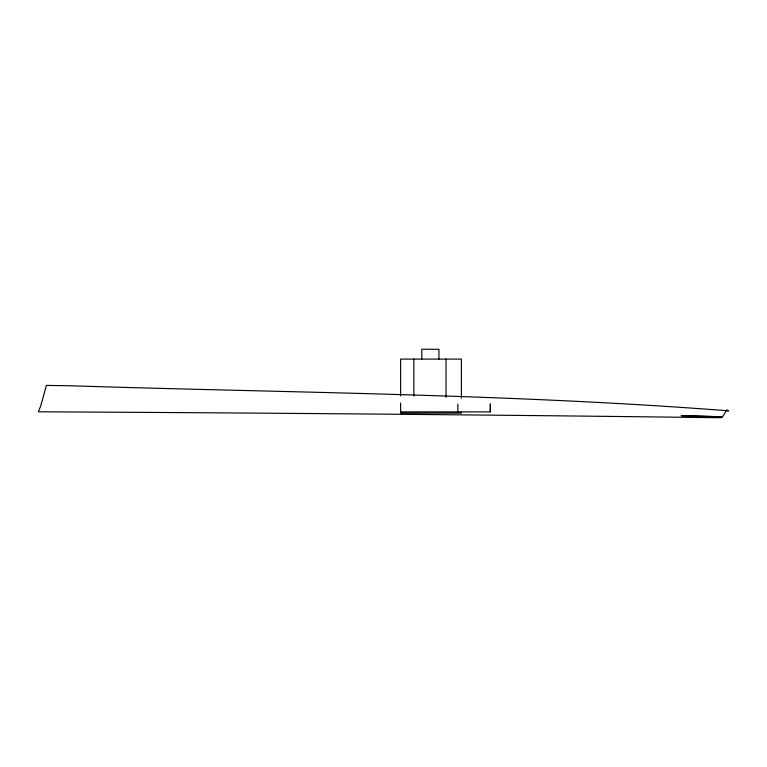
<?xml version="1.0" encoding="UTF-8"?>
<svg xmlns="http://www.w3.org/2000/svg" width="767" height="767" viewBox="0 0 767 767"><rect width="100%" height="100%" fill="white"/><g stroke="black" fill="none" stroke-linecap="round" stroke-linejoin="round"><path stroke-width="1.15" d="M722.514 416.788L726.991 409.741L727.682 410.834L728.65 410.834C509.154 393.835 288.756 392.8 68.809 385.724L46.404 385.427L40.641 406.098L38.35 411.793C265.775 412.943 493.191 414.842 720.596 417.747L722.514 416.788L681.106 415.695L721.824 416.788M400.633 411.889L490.42 411.889L490.42 404.094M490.247 404.094L490.247 411.889M461.398 398.131L461.398 359.09L400.633 359.09L400.633 395.935M461.398 411.889L461.398 413.087L400.633 413.125L400.633 402.982M457.861 404.017L457.861 411.889M446.039 359.09L446.039 397.201M438.925 359.09L438.925 349.253L421.812 349.253L421.812 359.09M413.854 359.09L413.854 395.935"/></g></svg>
